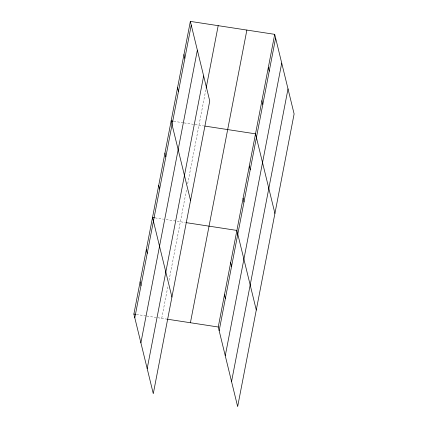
<?xml version="1.0" encoding="UTF-8"?>
<svg xmlns="http://www.w3.org/2000/svg" width="428" height="428" viewBox="0 0 428 428"><rect width="100%" height="100%" fill="white"/><g stroke="black" fill="none" stroke-linecap="round" stroke-linejoin="round"><path stroke-width="0.32" stroke-dasharray="2.14 1.6" d="M161.725 318.341L167.936 286.145M169.055 280.351L186.571 189.567M187.689 183.773L206.018 88.757M173.741 121.306L183.452 122.793M184.099 122.895L194.456 124.484M195.104 124.58L203.551 125.88M155.107 217.884L163.523 219.179M166.112 219.575L185.575 222.56M136.473 314.468L146.189 315.955M146.836 316.057L157.194 317.646M157.841 317.742L166.941 319.138"/><path stroke-width="0.64" d="M190.348 21.4L209.747 100.992L153.288 393.658L133.884 314.066L190.348 21.4L274.712 34.342L294.116 113.934L237.652 406.6L218.253 327.008L274.712 34.342M134.793 317.785L191.252 25.118M140.892 342.823L197.356 50.156M147.184 368.62L203.642 75.954M206.141 88.104L218.189 25.669M190.412 322.739L246.87 30.072M219.157 330.726L275.621 38.06M225.262 355.764L281.72 63.098M231.553 381.562L288.012 88.896M173.094 121.204L171.147 120.905L190.551 200.497M204.857 126.078L255.516 133.846L274.92 213.438M154.46 217.788L152.518 217.488L171.917 297.08M186.228 222.656L236.882 230.43L256.286 310.022M133.884 314.066L135.826 314.366M167.594 319.24L218.253 327.008M268.313 67.512L269.217 71.225M261.915 100.676L262.819 104.395M249.305 166.043L250.214 169.756M243.093 198.234L244.003 201.952M183.949 54.57L184.853 58.288M230.676 262.621L231.58 266.339M177.545 87.74L178.455 91.453M224.465 294.817L225.369 298.53M164.941 153.101L165.845 156.819M158.729 185.292L159.633 189.01M146.306 249.679L147.211 253.397M140.095 281.875L140.999 285.594"/></g></svg>
